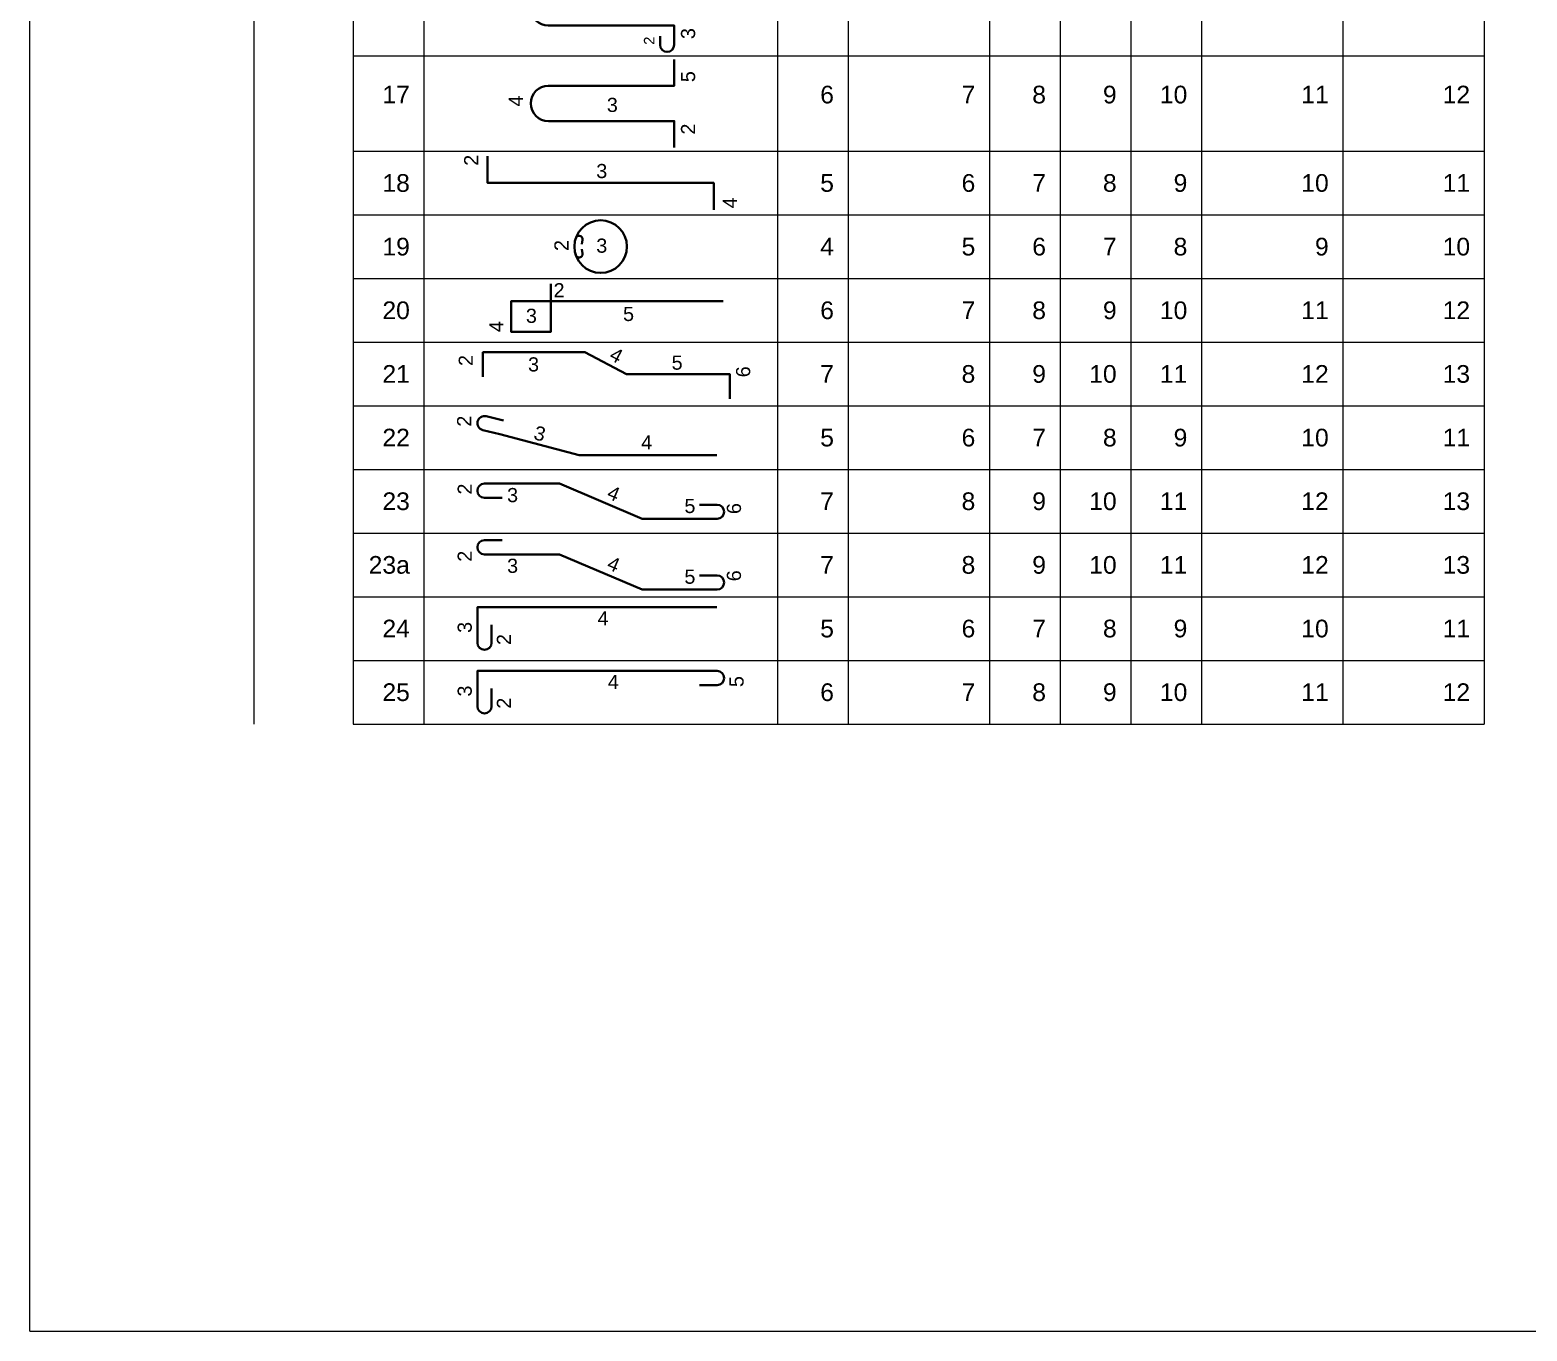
# Model space of a CAD drawing. Header units: millimetres. Extents: x -2123450 to -961021, y -260876 to 649159.
# Drawn here: x -1117688 to -1107098, y 610130 to 619329 of the extents above; entities that cross this region are included whole.
import ezdxf
from ezdxf.enums import TextEntityAlignment as Align

# ---------------------------------------------------------------- set-up
doc = ezdxf.new("R2010")
doc.units = ezdxf.units.MM
doc.header["$LTSCALE"] = 1000
doc.header["$MEASUREMENT"] = 0
for name, color, linetype, lineweight in [('NDC_FRAME', 7, 'CONTINUOUS', 15), ('NDC_S_REBAR', 4, 'CONTINUOUS', 35), ('NDC_S_VN TEXT', 7, 'CONTINUOUS', 9), ('NDC_Table', 3, 'CONTINUOUS', 15)]:
    doc.layers.add(name, color=color, linetype=linetype, lineweight=lineweight)
doc.styles.add('Arial', font='arial.ttf')

# ---------------------------------------------------------------- blocks, each defined once
blk = doc.blocks.new('dang16')
at = {"layer": 'NDC_S_REBAR'}
blk.add_lwpolyline([(5745, -278), (5745, -153, -1), (5945, -153), (5945, -425), (4165, -425, 1), (4165, -925), (5945, -925), (5945, -1197, -1), (5745, -1197), (5745, -1072)], format="xyb", dxfattribs=at)
at = {"layer": 'NDC_Table'}
for p, q in [((0, 0), (0, -1350)), ((1405, 0), (1405, -1350)), ((2405, 0), (2405, -1350)), ((7405, 0), (7405, -1350)), ((8405, 0), (8405, -1350)), ((10405, 0), (10405, -1350)), ((11405, 0), (11405, -1350)), ((12405, 0), (12405, -1350)), ((13405, 0), (13405, -1350)), ((15405, 0), (15405, -1350)), ((17405, 0), (17405, -1350)), ((1405, -1350), (17405, -1350))]:
    blk.add_line(p, q, dxfattribs=at)
at = {"layer": 'NDC_S_VN TEXT', "style": 'Arial'}
for tag, height, p in [('007', 150, (5586, -218)), ('006', 200, (6141, -297)), ('005', 200, (3704, -642)), ('003', 200, (6141, -1038)), ('002', 150, (5591, -1138))]:
    blk.add_attdef(tag, text='', height=height, rotation=90, dxfattribs=at).set_placement(p, align=Align.MIDDLE_CENTER)
for tag, p in [('001', (2205, -550)), ('008', (8205, -550)), ('009', (10205, -550)), ('010', (11205, -550)), ('011', (12205, -550)), ('012', (13205, -550)), ('013', (15205, -550)), ('014', (17205, -550))]:
    blk.add_attdef(tag, text='', height=250, dxfattribs=at).set_placement(p, align=Align.MIDDLE_RIGHT)
blk.add_attdef('004', text='', height=200, dxfattribs=at).set_placement((5070, -696), align=Align.MIDDLE_CENTER)
blk = doc.blocks.new('dang17')
at = {"layer": 'NDC_S_REBAR'}
blk.add_lwpolyline([(5945, -53), (5945, -425), (4165, -425, 1), (4165, -925), (5945, -925), (5945, -1297)], format="xyb", dxfattribs=at)
at = {"layer": 'NDC_Table'}
for p, q in [((0, 0), (0, -1350)), ((1405, 0), (1405, -1350)), ((2405, 0), (2405, -1350)), ((7405, 0), (7405, -1350)), ((8405, 0), (8405, -1350)), ((10405, 0), (10405, -1350)), ((11405, 0), (11405, -1350)), ((12405, 0), (12405, -1350)), ((13405, 0), (13405, -1350)), ((15405, 0), (15405, -1350)), ((17405, 0), (17405, -1350)), ((1405, -1350), (17405, -1350))]:
    blk.add_line(p, q, dxfattribs=at)
at = {"layer": 'NDC_S_VN TEXT', "style": 'Arial'}
for tag, p in [('005', (6141, -297)), ('004', (3704, -642)), ('002', (6141, -1038))]:
    blk.add_attdef(tag, text='', height=200, rotation=90, dxfattribs=at).set_placement(p, align=Align.MIDDLE_CENTER)
for tag, p in [('001', (2205, -550)), ('006', (8205, -550)), ('007', (10205, -550)), ('008', (11205, -550)), ('009', (12205, -550)), ('010', (13205, -550)), ('011', (15205, -550)), ('012', (17205, -550))]:
    blk.add_attdef(tag, text='', height=250, dxfattribs=at).set_placement(p, align=Align.MIDDLE_RIGHT)
blk.add_attdef('003', text='', height=200, dxfattribs=at).set_placement((5070, -696), align=Align.MIDDLE_CENTER)
blk = doc.blocks.new('dang18')
at = {"layer": 'NDC_S_REBAR'}
blk.add_lwpolyline([(3305, -69), (3305, -450), (6505, -450), (6505, -831)], dxfattribs=at)
at = {"layer": 'NDC_Table'}
for p, q in [((0, 0), (0, -900)), ((1405, 0), (1405, -900)), ((2405, 0), (2405, -900)), ((7405, 0), (7405, -900)), ((8405, 0), (8405, -900)), ((10405, 0), (10405, -900)), ((11405, 0), (11405, -900)), ((12405, 0), (12405, -900)), ((13405, 0), (13405, -900)), ((15405, 0), (15405, -900)), ((17405, 0), (17405, -900)), ((1405, -900), (17405, -900))]:
    blk.add_line(p, q, dxfattribs=at)
at = {"layer": 'NDC_S_VN TEXT', "style": 'Arial'}
blk.add_attdef('002', text='', height=200, rotation=90, dxfattribs=at).set_placement((3073, -52), align=Align.MIDDLE_RIGHT)
blk.add_attdef('003', text='', height=200, dxfattribs=at).set_placement((4920, -281), align=Align.MIDDLE_CENTER)
for tag, p in [('001', (2205, -450)), ('005', (8205, -450)), ('006', (10205, -450)), ('007', (11205, -450)), ('008', (12205, -450)), ('009', (13205, -450)), ('010', (15205, -450)), ('011', (17205, -450))]:
    blk.add_attdef(tag, text='', height=250, dxfattribs=at).set_placement(p, align=Align.MIDDLE_RIGHT)
blk.add_attdef('004', text='', height=200, rotation=90, dxfattribs=at).set_placement((6733, -809), align=Align.MIDDLE_LEFT)
blk = doc.blocks.new('dang19')
at = {"layer": 'NDC_S_REBAR'}
for p, q in [((4640, -416), (4649, -354)), ((4640, -484), (4649, -546))]:
    blk.add_line(p, q, dxfattribs=at)
blk.add_circle((4905, -450), 372, dxfattribs=at)
for centre, start, end in [((4599, -347), 351.7851, 171.7851), ((4599, -553), 188.2149, 8.2149)]:
    blk.add_arc(centre, 50, start, end, dxfattribs=at)
at = {"layer": 'NDC_Table'}
for p, q in [((0, 0), (0, -900)), ((1405, 0), (1405, -900)), ((2405, 0), (2405, -900)), ((7405, 0), (7405, -900)), ((8405, 0), (8405, -900)), ((10405, 0), (10405, -900)), ((11405, 0), (11405, -900)), ((12405, 0), (12405, -900)), ((13405, 0), (13405, -900)), ((15405, 0), (15405, -900)), ((17405, 0), (17405, -900)), ((1405, -900), (17405, -900))]:
    blk.add_line(p, q, dxfattribs=at)
at = {"layer": 'NDC_S_VN TEXT', "style": 'Arial'}
for tag, p in [('001', (2205, -450)), ('004', (8205, -450)), ('005', (10205, -450)), ('006', (11205, -450)), ('007', (12205, -450)), ('008', (13205, -450)), ('009', (15205, -450)), ('010', (17205, -450))]:
    blk.add_attdef(tag, text='', height=250, dxfattribs=at).set_placement(p, align=Align.MIDDLE_RIGHT)
blk.add_attdef('002', text='', height=200, rotation=90, dxfattribs=at).set_placement((4350, -434), align=Align.MIDDLE_CENTER)
blk.add_attdef('003', text='', height=200, dxfattribs=at).set_placement((4920, -436), align=Align.MIDDLE_CENTER)
blk = doc.blocks.new('dang20')
at = {"layer": 'NDC_S_REBAR'}
blk.add_lwpolyline([(6638, -323), (3638, -323), (3638, -753), (4200, -753), (4200, -74)], dxfattribs=at)
at = {"layer": 'NDC_Table'}
for p, q in [((0, 0), (0, -900)), ((1405, 0), (1405, -900)), ((2405, 0), (2405, -900)), ((7405, 0), (7405, -900)), ((8405, 0), (8405, -900)), ((10405, 0), (10405, -900)), ((11405, 0), (11405, -900)), ((12405, 0), (12405, -900)), ((13405, 0), (13405, -900)), ((15405, 0), (15405, -900)), ((17405, 0), (17405, -900)), ((1405, -900), (17405, -900))]:
    blk.add_line(p, q, dxfattribs=at)
at = {"layer": 'NDC_S_VN TEXT', "style": 'Arial'}
blk.add_attdef('002', text='', height=200, dxfattribs=at).set_placement((4238, -167), align=Align.MIDDLE_LEFT)
for tag, p in [('001', (2205, -450)), ('006', (8205, -450)), ('007', (10205, -450)), ('008', (11205, -450)), ('009', (12205, -450)), ('010', (13205, -450)), ('011', (15205, -450)), ('012', (17205, -450))]:
    blk.add_attdef(tag, text='', height=250, dxfattribs=at).set_placement(p, align=Align.MIDDLE_RIGHT)
blk.add_attdef('004', text='', height=200, rotation=90, dxfattribs=at).set_placement((3429, -760), align=Align.MIDDLE_LEFT)
for tag, p in [('005', (5299, -502)), ('003', (3925, -528))]:
    blk.add_attdef(tag, text='', height=200, dxfattribs=at).set_placement(p, align=Align.MIDDLE_CENTER)
blk = doc.blocks.new('dang21')
at = {"layer": 'NDC_S_REBAR'}
blk.add_lwpolyline([(6731, -802), (6731, -452), (5269, -452), (4682, -143), (3238, -143), (3238, -493)], dxfattribs=at)
at = {"layer": 'NDC_Table'}
for p, q in [((0, 0), (0, -900)), ((1405, 0), (1405, -900)), ((2405, 0), (2405, -900)), ((7405, 0), (7405, -900)), ((8405, 0), (8405, -900)), ((10405, 0), (10405, -900)), ((11405, 0), (11405, -900)), ((12405, 0), (12405, -900)), ((13405, 0), (13405, -900)), ((15405, 0), (15405, -900)), ((17405, 0), (17405, -900)), ((1405, -900), (17405, -900))]:
    blk.add_line(p, q, dxfattribs=at)
at = {"layer": 'NDC_S_VN TEXT', "style": 'Arial'}
for tag, rotation, p in [('002', 90, (2996, -260)), ('004', 332, (5127, -186))]:
    blk.add_attdef(tag, text='', height=200, rotation=rotation, dxfattribs=at).set_placement(p, align=Align.MIDDLE_CENTER)
for tag, p in [('005', (5986, -290)), ('003', (3955, -315))]:
    blk.add_attdef(tag, text='', height=200, dxfattribs=at).set_placement(p, align=Align.MIDDLE_CENTER)
for tag, p in [('001', (2205, -450)), ('007', (8205, -450)), ('008', (10205, -450)), ('009', (11205, -450)), ('010', (12205, -450)), ('011', (13205, -450)), ('012', (15205, -450)), ('013', (17205, -450))]:
    blk.add_attdef(tag, text='', height=250, dxfattribs=at).set_placement(p, align=Align.MIDDLE_RIGHT)
blk.add_attdef('006', text='', height=200, rotation=90, dxfattribs=at).set_placement((6920, -342), align=Align.MIDDLE_RIGHT)
blk = doc.blocks.new('dang22')
at = {"layer": 'NDC_S_REBAR'}
blk.add_lwpolyline([(3528, -209), (3285, -149, 1), (3237, -344), (3480, -403), (4599, -699), (6299, -699), (6549, -699)], format="xyb", dxfattribs=at)
at = {"layer": 'NDC_Table'}
for p, q in [((0, 0), (0, -900)), ((1405, 0), (1405, -900)), ((2405, 0), (2405, -900)), ((7405, 0), (7405, -900)), ((8405, 0), (8405, -900)), ((10405, 0), (10405, -900)), ((11405, 0), (11405, -900)), ((12405, 0), (12405, -900)), ((13405, 0), (13405, -900)), ((15405, 0), (15405, -900)), ((17405, 0), (17405, -900)), ((1405, -900), (17405, -900))]:
    blk.add_line(p, q, dxfattribs=at)
at = {"layer": 'NDC_S_VN TEXT', "style": 'Arial'}
for tag, rotation, p in [('002', 90, (2973, -218)), ('003', 346, (4044, -393))]:
    blk.add_attdef(tag, text='', height=200, rotation=rotation, dxfattribs=at).set_placement(p, align=Align.MIDDLE_CENTER)
for tag, p in [('001', (2205, -450)), ('005', (8205, -450)), ('006', (10205, -450)), ('007', (11205, -450)), ('008', (12205, -450)), ('009', (13205, -450)), ('010', (15205, -450)), ('011', (17205, -450))]:
    blk.add_attdef(tag, text='', height=250, dxfattribs=at).set_placement(p, align=Align.MIDDLE_RIGHT)
blk.add_attdef('004', text='', height=200, dxfattribs=at).set_placement((5555, -518), align=Align.MIDDLE_CENTER)
blk = doc.blocks.new('dang23')
at = {"layer": 'NDC_S_REBAR'}
blk.add_lwpolyline([(3510, -401), (3260, -401, -1), (3260, -201), (3510, -201), (4320, -201), (5492, -699), (6302, -699), (6552, -699, 1), (6552, -499), (6302, -499)], format="xyb", dxfattribs=at)
at = {"layer": 'NDC_Table'}
for p, q in [((0, 0), (0, -900)), ((1405, 0), (1405, -900)), ((2405, 0), (2405, -900)), ((7405, 0), (7405, -900)), ((8405, 0), (8405, -900)), ((10405, 0), (10405, -900)), ((11405, 0), (11405, -900)), ((12405, 0), (12405, -900)), ((13405, 0), (13405, -900)), ((15405, 0), (15405, -900)), ((17405, 0), (17405, -900)), ((1405, -900), (17405, -900))]:
    blk.add_line(p, q, dxfattribs=at)
at = {"layer": 'NDC_S_VN TEXT', "style": 'Arial'}
for tag, rotation, p in [('002', 90, (2981, -278)), ('004', 337, (5089, -340)), ('006', 90, (6790, -554))]:
    blk.add_attdef(tag, text='', height=200, rotation=rotation, dxfattribs=at).set_placement(p, align=Align.MIDDLE_CENTER)
for tag, height, p in [('001', 250, (2205, -450)), ('005', 200, (6245, -517)), ('007', 250, (8205, -450)), ('008', 250, (10205, -450)), ('009', 250, (11205, -450)), ('010', 250, (12205, -450)), ('011', 250, (13205, -450)), ('012', 250, (15205, -450)), ('013', 250, (17205, -450))]:
    blk.add_attdef(tag, text='', height=height, dxfattribs=at).set_placement(p, align=Align.MIDDLE_RIGHT)
blk.add_attdef('003', text='', height=200, dxfattribs=at).set_placement((3581, -363), align=Align.MIDDLE_LEFT)
blk = doc.blocks.new('dang24')
at = {"layer": 'NDC_S_REBAR'}
blk.add_lwpolyline([(3361, -400), (3361, -650, -1), (3161, -650), (3161, -150), (6549, -150)], format="xyb", dxfattribs=at)
at = {"layer": 'NDC_Table'}
for p, q in [((0, 0), (0, -900)), ((1405, 0), (1405, -900)), ((2405, 0), (2405, -900)), ((7405, 0), (7405, -900)), ((8405, 0), (8405, -900)), ((10405, 0), (10405, -900)), ((11405, 0), (11405, -900)), ((12405, 0), (12405, -900)), ((13405, 0), (13405, -900)), ((15405, 0), (15405, -900)), ((17405, 0), (17405, -900)), ((1405, -900), (17405, -900))]:
    blk.add_line(p, q, dxfattribs=at)
at = {"layer": 'NDC_S_VN TEXT', "style": 'Arial'}
blk.add_attdef('004', text='', height=200, dxfattribs=at).set_placement((4938, -305), align=Align.MIDDLE_CENTER)
for tag, p in [('001', (2205, -450)), ('005', (8205, -450)), ('006', (10205, -450)), ('007', (11205, -450)), ('008', (12205, -450)), ('009', (13205, -450)), ('010', (15205, -450)), ('011', (17205, -450))]:
    blk.add_attdef(tag, text='', height=250, dxfattribs=at).set_placement(p, align=Align.MIDDLE_RIGHT)
for tag, p in [('003', (2981, -434)), ('002', (3536, -606))]:
    blk.add_attdef(tag, text='', height=200, rotation=90, dxfattribs=at).set_placement(p, align=Align.MIDDLE_CENTER)
blk = doc.blocks.new('dang25')
at = {"layer": 'NDC_S_REBAR'}
blk.add_lwpolyline([(3361, -400), (3361, -650, -1), (3161, -650), (3161, -150), (6552, -150, -1), (6552, -350), (6302, -350)], format="xyb", dxfattribs=at)
at = {"layer": 'NDC_Table'}
for p, q in [((0, 0), (0, -900)), ((1405, 0), (1405, -900)), ((2405, 0), (2405, -900)), ((7405, 0), (7405, -900)), ((8405, 0), (8405, -900)), ((10405, 0), (10405, -900)), ((11405, 0), (11405, -900)), ((12405, 0), (12405, -900)), ((13405, 0), (13405, -900)), ((15405, 0), (15405, -900)), ((17405, 0), (17405, -900)), ((1405, -900), (17405, -900))]:
    blk.add_line(p, q, dxfattribs=at)
at = {"layer": 'NDC_S_VN TEXT', "style": 'Arial'}
blk.add_attdef('004', text='', height=200, dxfattribs=at).set_placement((5083, -305), align=Align.MIDDLE_CENTER)
for tag, p in [('005', (6827, -300)), ('003', (2981, -434)), ('002', (3536, -606))]:
    blk.add_attdef(tag, text='', height=200, rotation=90, dxfattribs=at).set_placement(p, align=Align.MIDDLE_CENTER)
for tag, p in [('001', (2205, -450)), ('006', (8205, -450)), ('007', (10205, -450)), ('008', (11205, -450)), ('009', (12205, -450)), ('010', (13205, -450)), ('011', (15205, -450)), ('012', (17205, -450))]:
    blk.add_attdef(tag, text='', height=250, dxfattribs=at).set_placement(p, align=Align.MIDDLE_RIGHT)
blk = doc.blocks.new('dang23a')
at = {"layer": 'NDC_S_REBAR'}
blk.add_lwpolyline([(3510, -101), (3260, -101, 1), (3260, -301), (4320, -301), (5492, -799), (6302, -799), (6552, -799, 1), (6552, -599), (6302, -599)], format="xyb", dxfattribs=at)
at = {"layer": 'NDC_Table'}
for p, q in [((0, 0), (0, -900)), ((1405, 0), (1405, -900)), ((2405, 0), (2405, -900)), ((7405, 0), (7405, -900)), ((8405, 0), (8405, -900)), ((10405, 0), (10405, -900)), ((11405, 0), (11405, -900)), ((12405, 0), (12405, -900)), ((13405, 0), (13405, -900)), ((15405, 0), (15405, -900)), ((17405, 0), (17405, -900)), ((1405, -900), (17405, -900))]:
    blk.add_line(p, q, dxfattribs=at)
at = {"layer": 'NDC_S_VN TEXT', "style": 'Arial'}
for tag, rotation, p in [('002', 90, (2981, -328)), ('004', 337, (5089, -440)), ('006', 90, (6790, -604))]:
    blk.add_attdef(tag, text='', height=200, rotation=rotation, dxfattribs=at).set_placement(p, align=Align.MIDDLE_CENTER)
for tag, height, p in [('001', 250, (2205, -450)), ('007', 250, (8205, -450)), ('008', 250, (10205, -450)), ('009', 250, (11205, -450)), ('010', 250, (12205, -450)), ('011', 250, (13205, -450)), ('012', 250, (15205, -450)), ('013', 250, (17205, -450)), ('005', 200, (6245, -617))]:
    blk.add_attdef(tag, text='', height=height, dxfattribs=at).set_placement(p, align=Align.MIDDLE_RIGHT)
blk.add_attdef('003', text='', height=200, dxfattribs=at).set_placement((3581, -463), align=Align.MIDDLE_LEFT)

msp = doc.modelspace()

# ---------------------------------------------------------------- linework, layer by layer
at = {"layer": 'NDC_FRAME'}
for q in [(-1117688.44, 640130.5), (-1087688.44, 610130.5)]:
    msp.add_line((-1117688.44, 610130.5), q, dxfattribs=at)

# ---------------------------------------------------------------- block references
at = {"layer": 'NDC_S_VN TEXT', "xscale": 0.5, "yscale": 0.5, "zscale": 0.5}
for name, p, values in [('dang16', (-1116103.52, 619822.05), {'001': '16', '002': '2', '003': '3', '004': '4', '005': '5', '006': '6', '007': '7', '008': '8', '009': '9', '010': '10', '011': '11', '012': '12', '013': '13', '014': '14'}), ('dang17', (-1116103.52, 619147.05), {'001': '17', '002': '2', '003': '3', '004': '4', '005': '5', '006': '6', '007': '7', '008': '8', '009': '9', '010': '10', '011': '11', '012': '12'}), ('dang18', (-1116103.52, 618472.05), {'001': '18', '002': '2', '003': '3', '004': '4', '005': '5', '006': '6', '007': '7', '008': '8', '009': '9', '010': '10', '011': '11'}), ('dang19', (-1116103.52, 618022.05), {'001': '19', '002': '2', '003': '3', '004': '4', '005': '5', '006': '6', '007': '7', '008': '8', '009': '9', '010': '10'}), ('dang20', (-1116103.52, 617572.05), {'001': '20', '002': '2', '003': '3', '004': '4', '005': '5', '006': '6', '007': '7', '008': '8', '009': '9', '010': '10', '011': '11', '012': '12'}), ('dang21', (-1116103.52, 617122.05), {'001': '21', '002': '2', '003': '3', '004': '4', '005': '5', '006': '6', '007': '7', '008': '8', '009': '9', '010': '10', '011': '11', '012': '12', '013': '13'}), ('dang22', (-1116103.52, 616672.05), {'001': '22', '002': '2', '003': '3', '004': '4', '005': '5', '006': '6', '007': '7', '008': '8', '009': '9', '010': '10', '011': '11'}), ('dang23', (-1116103.52, 616222.05), {'001': '23', '002': '2', '003': '3', '004': '4', '005': '5', '006': '6', '007': '7', '008': '8', '009': '9', '010': '10', '011': '11', '012': '12', '013': '13'}), ('dang23a', (-1116103.52, 615772.05), {'001': '23a', '002': '2', '003': '3', '004': '4', '005': '5', '006': '6', '007': '7', '008': '8', '009': '9', '010': '10', '011': '11', '012': '12', '013': '13'}), ('dang24', (-1116103.52, 615322.05), {'001': '24', '002': '2', '003': '3', '004': '4', '005': '5', '006': '6', '007': '7', '008': '8', '009': '9', '010': '10', '011': '11'}), ('dang25', (-1116103.52, 614872.05), {'001': '25', '002': '2', '003': '3', '004': '4', '005': '5', '006': '6', '007': '7', '008': '8', '009': '9', '010': '10', '011': '11', '012': '12'})]:
    msp.add_blockref(name, p, dxfattribs=at).add_auto_attribs(values)

doc.saveas('drawing.dxf')
